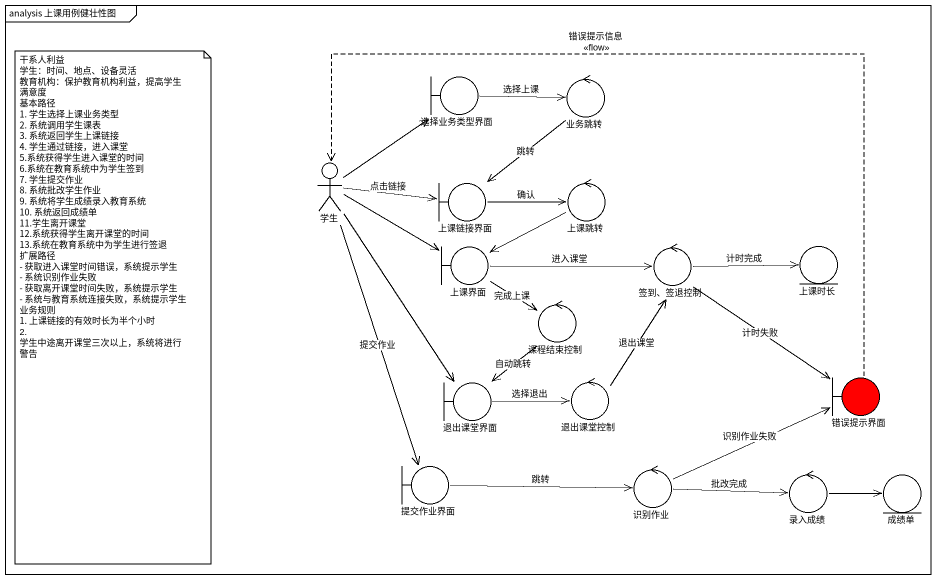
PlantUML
@startuml
mainframe analysis 上课用例健壮性图
boundary 选择业务类型界面
control 业务跳转
actor 学生
boundary 上课链接界面
control 上课跳转
boundary 上课界面
control "签到、签退控制" as 签到_签退控制
entity 上课时长
control 课程结束控制
boundary 退出课堂界面
control 退出课堂控制
boundary 错误提示界面 #FF0000
boundary 提交作业界面
control 识别作业
control 录入成绩
entity 成绩单
选择业务类型界面 -right-> 业务跳转 : 选择上课
业务跳转 --> 上课链接界面 : 跳转
学生 -up-> 选择业务类型界面
学生 -right-> 上课链接界面 : 点击链接
学生 -right-> 上课界面
学生 --> 退出课堂界面
学生 --> 提交作业界面 : 提交作业
上课链接界面 -right-> 上课跳转 : 确认
上课跳转 -left-> 上课界面
上课界面 -right-> 签到_签退控制 : 进入课堂
上课界面 --> 课程结束控制 : 完成上课
签到_签退控制 -right-> 上课时长 : 计时完成
签到_签退控制 --> 错误提示界面 : 计时失败
课程结束控制 --> 退出课堂界面 : 自动跳转
退出课堂界面 -right-> 退出课堂控制 : 选择退出
退出课堂控制 -up-> 签到_签退控制 : 退出课堂
错误提示界面 .left.> 学生 : 错误提示信息\n<<flow>>
提交作业界面 -right-> 识别作业 : 跳转
识别作业 -right-> 错误提示界面 : 识别作业失败
识别作业 -right-> 录入成绩 : 批改完成
录入成绩 -right-> 成绩单
note as N1
  干系人利益
  学生：时间、地点、设备灵活
  教育机构：保护教育机构利益，提高学生满意度
  基本路径
  1. 学生选择上课业务类型
  2. 系统调用学生课表
  3. 系统返回学生上课链接
  4. 学生通过链接，进入课堂
  5.系统获得学生进入课堂的时间
  6.系统在教育系统中为学生签到
  7. 学生提交作业
  8. 系统批改学生作业
  9. 系统将学生成绩录入教育系统
  10. 系统返回成绩单
  11.学生离开课堂
  12.系统获得学生离开课堂的时间
  13.系统在教育系统中为学生进行签退
  扩展路径
  - 获取进入课堂时间错误，系统提示学生
  - 系统识别作业失败
  - 获取离开课堂时间失败，系统提示学生
  - 系统与教育系统连接失败，系统提示学生
  业务规则
  1. 上课链接的有效时长为半个小时
  2. 学生中途离开课堂三次以上，系统将进行警告
end note
@enduml
